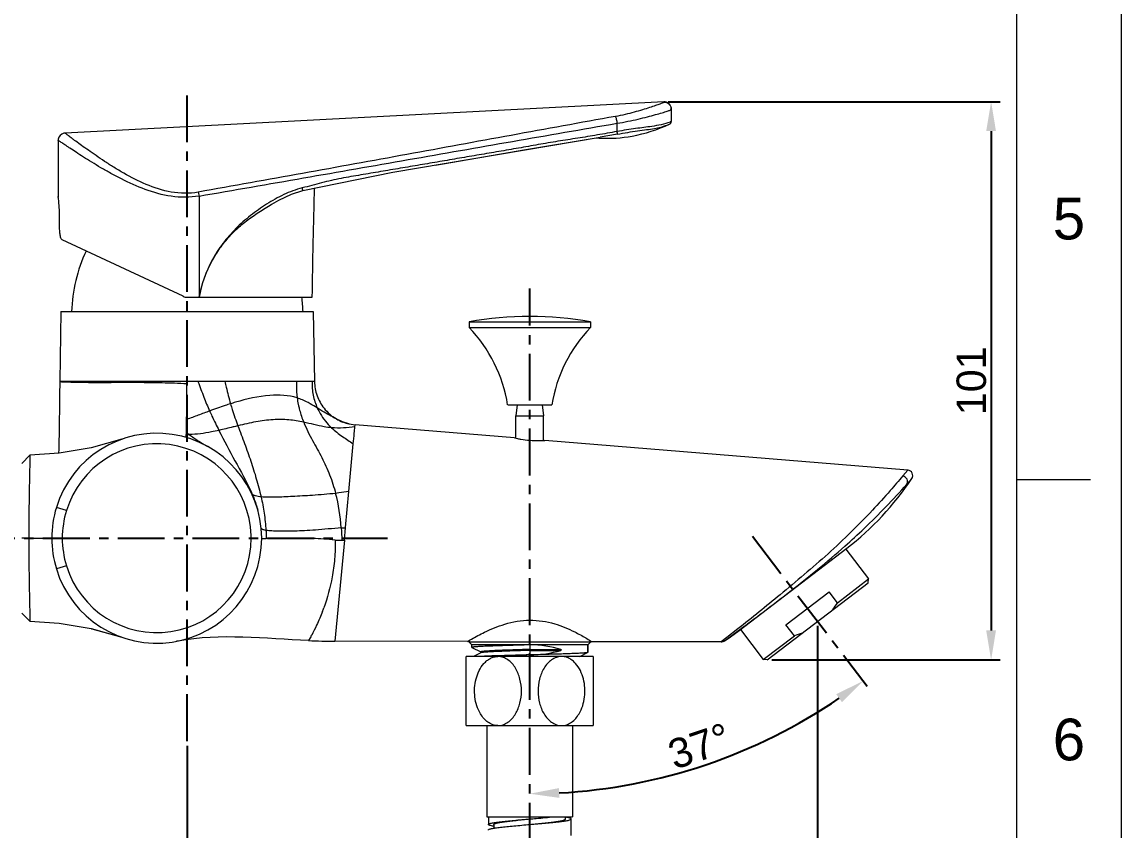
# Model space of a CAD drawing. Header units: millimetres. Extents: x 789 to 1209, y -1278 to -684.
# Drawn here: x 1059.9 to 1209.1, y -1099.1 to -989.4 of the extents above; entities that cross this region are included whole.
import ezdxf

# ---------------------------------------------------------------- set-up
doc = ezdxf.new("R2010")
doc.units = ezdxf.units.MM
doc.header["$LTSCALE"] = 0.1
doc.linetypes.add('CENTERX2', pattern=[101.6, 63.5, -12.7, 12.7, -12.7])
doc.layers.get('0').update_dxf_attribs({"lineweight": 13})
doc.layers.add('CENTER', color=1, linetype='CENTERX2')
doc.layers.add('DIM', color=3, linetype='Continuous', lineweight=9)
doc.styles.get("Standard").update_dxf_attribs({"font": 'arial.ttf'})
doc.dimstyles.new('ISO-25', dxfattribs={"dimtxt": 2.5, "dimasz": 2.5, "dimexe": 1.25, "dimexo": 0.625, "dimtad": 1, "dimlfac": 1.333333, "dimtxsty": 'Standard', "dimcen": 2.5, "dimadec": 0, "dimazin": 0, "dimtfac": 1, "dimtmove": 0, "dimatfit": 3, "dimfxl": 0, "dimarcsym": 0})

# ---------------------------------------------------------------- blocks, each defined once
blk = doc.blocks.new('*D10')
at = {"layer": 'Defpoints', "color": 0}
for p in [(1082.33, -1087.04), (1011.9, -1119.68), (1082.33, -1147.56)]:
    blk.add_point(p, dxfattribs=at)
at = {"layer": 'DIM', "color": 0, "lineweight": -2}
for p, q in [((1082.33, -1087.67), (1082.33, -1148.81)), ((1011.9, -1120.3), (1011.9, -1148.81)), ((1015.9, -1147.56), (1078.33, -1147.56))]:
    blk.add_line(p, q, dxfattribs=at)
at = {"layer": 'DIM', "color": 0}
for points in [[(1015.9, -1146.89), (1015.9, -1148.22), (1011.9, -1147.56)], [(1078.33, -1146.89), (1078.33, -1148.22), (1082.33, -1147.56)]]:
    blk.add_solid(points, dxfattribs=at)
at = {"layer": 'DIM', "color": 0, "insert": (1047.11, -1144.53), "char_height": 4, "attachment_point": 5}
blk.add_mtext('93,9', dxfattribs=at)
blk = doc.blocks.new('*D12')
at = {"layer": 'Defpoints', "color": 0}
for p in [(1128.86, -1025.61), (1159.11, -1059.24), (1174.67, -1079.61), (1144.94, -1092.44), (1128.86, -1162.73)]:
    blk.add_point(p, dxfattribs=at)
at = {"layer": 'DIM', "color": 0, "lineweight": -2}
blk.add_arc((1128.86, -1019.63), 74.56, 273.0741, 304.2997, dxfattribs=at)
at = {"layer": 'DIM', "color": 0}
for points in [[(1170.48, -1080.68), (1171.26, -1081.77), (1174.12, -1078.88)], [(1132.87, -1094.75), (1132.84, -1093.42), (1128.86, -1094.19)]]:
    blk.add_solid(points, dxfattribs=at)
at = {"layer": 'DIM', "color": 0, "insert": (1151.89, -1087.73), "char_height": 4, "attachment_point": 5, "rotation": 18.6869}
blk.add_mtext('37°', dxfattribs=at)
blk = doc.blocks.new('*D13')
at = {"layer": 'Defpoints', "color": 0}
for p in [(1167.94, -1070.8), (1011.9, -1147.56), (1167.94, -1161.82)]:
    blk.add_point(p, dxfattribs=at)
at = {"layer": 'DIM', "color": 0, "lineweight": -2}
for p, q in [((1167.94, -1071.42), (1167.94, -1163.07)), ((1011.9, -1148.18), (1011.9, -1163.07)), ((1015.9, -1161.82), (1163.94, -1161.82))]:
    blk.add_line(p, q, dxfattribs=at)
at = {"layer": 'DIM', "color": 0}
for points in [[(1015.9, -1161.15), (1015.9, -1162.49), (1011.9, -1161.82)], [(1163.94, -1161.15), (1163.94, -1162.49), (1167.94, -1161.82)]]:
    blk.add_solid(points, dxfattribs=at)
at = {"layer": 'DIM', "color": 0, "insert": (1089.92, -1158.79), "char_height": 4, "attachment_point": 5}
blk.add_mtext('208,1', dxfattribs=at)
blk = doc.blocks.new('*D15')
at = {"layer": 'Defpoints', "color": 0}
for p in [(1147.04, -1000.25), (1161.09, -1076.03), (1191.51, -1076.03)]:
    blk.add_point(p, dxfattribs=at)
at = {"layer": 'DIM', "color": 0, "lineweight": -2}
for p, q in [((1147.67, -1000.25), (1192.76, -1000.25)), ((1191.51, -1004.25), (1191.51, -1072.03)), ((1161.71, -1076.03), (1192.76, -1076.03))]:
    blk.add_line(p, q, dxfattribs=at)
at = {"layer": 'DIM', "color": 0}
for points in [[(1190.84, -1004.25), (1192.17, -1004.25), (1191.51, -1000.25)], [(1190.84, -1072.03), (1192.17, -1072.03), (1191.51, -1076.03)]]:
    blk.add_solid(points, dxfattribs=at)
at = {"layer": 'DIM', "color": 0, "insert": (1188.84, -1038.14), "char_height": 4, "attachment_point": 5, "rotation": 90}
blk.add_mtext('101', dxfattribs=at)

msp = doc.modelspace()

# ---------------------------------------------------------------- linework, layer by layer
for p, q in [((1195.008, -1263.637), (1195.008, -697.981)), ((1195.008, -1051.516), (1205.008, -1051.516))]:
    msp.add_line(p, q)
at = {"color": 7, "linetype": 'Continuous'}
for p, q in [((1147.042, -1000.253), (1065.747, -1004.514)), ((1147.039, -1000.327), (1147.044, -1000.253)), ((1148.07, -1001.184), (1148.07, -1001.227)), ((1148.07, -1001.184), (1148.073, -1001.256)), ((1148.073, -1001.255), (1148.074, -1001.3)), ((1148.074, -1001.3), (1148.073, -1001.256)), ((1148.074, -1001.3), (1148.074, -1002.957)), ((1140.721, -1004.293), (1140.721, -1003.177)), ((1147.851, -1003.299), (1147.93, -1003.251)), ((1147.851, -1003.3), (1147.914, -1003.264)), ((1147.851, -1003.299), (1147.851, -1003.3)), ((1147.914, -1003.264), (1147.923, -1003.257)), ((1147.923, -1003.257), (1147.943, -1003.241)), ((1147.923, -1003.257), (1147.943, -1003.241)), ((1147.93, -1003.251), (1147.97, -1003.214)), ((1147.942, -1003.006), (1147.931, -1003.01)), ((1148.074, -1002.956), (1147.942, -1003.006)), ((1147.943, -1003.241), (1147.957, -1003.228)), ((1147.943, -1003.241), (1147.957, -1003.228)), ((1147.957, -1003.228), (1147.97, -1003.214)), ((1147.97, -1003.214), (1147.989, -1003.193)), ((1147.989, -1003.193), (1148.036, -1003.121)), ((1148.074, -1002.956), (1148.074, -1002.956)), ((1064.82, -1005.498), (1064.82, -1013.116)), ((1140.752, -1004.659), (1138.414, -1005.078)), ((1116, -1008.864), (1117.105, -1008.677)), ((1064.82, -1013.116), (1064.832, -1013.199)), ((1083.837, -1012.529), (1083.947, -1013.068)), ((1083.947, -1013.068), (1083.947, -1026.803)), ((1064.994, -1016.771), (1064.994, -1015.553)), ((1081.769, -1026.663), (1065.368, -1019.015)), ((1082.403, -1026.803), (1099.32, -1026.803)), ((1065.196, -1028.753), (1065.03, -1038.242)), ((1065.196, -1028.753), (1099.456, -1028.753)), ((1099.456, -1028.753), (1099.622, -1038.242)), ((1120.607, -1030.147), (1120.607, -1030.897)), ((1120.607, -1030.147), (1137.107, -1030.147)), ((1120.607, -1030.897), (1137.107, -1030.897)), ((1137.107, -1030.147), (1137.107, -1030.897)), ((1099.622, -1038.242), (1065.03, -1038.242)), ((1125.857, -1041.397), (1131.857, -1041.397)), ((1127.169, -1041.397), (1126.982, -1042.897)), ((1130.544, -1041.397), (1130.732, -1042.897)), ((1100.687, -1042.243), (1100.008, -1041.828)), ((1126.982, -1042.897), (1130.732, -1042.897)), ((1126.982, -1045.93), (1126.982, -1042.897)), ((1130.732, -1046.237), (1130.732, -1042.897)), ((1082.226, -1045.155), (1082.26, -1043.378)), ((1102.585, -1043.312), (1102.592, -1043.316)), ((1103.49, -1043.746), (1102.586, -1043.312)), ((1104.345, -1044), (1103.49, -1043.746)), ((1104.268, -1043.983), (1104.345, -1044)), ((1104.345, -1044), (1105.132, -1044.117)), ((1105.107, -1044.378), (1105.132, -1044.117)), ((1126.794, -1045.888), (1105.133, -1044.117)), ((1073.499, -1046.051), (1073.471, -1046.06)), ((1082.201, -1045.826), (1082.218, -1045.451)), ((1180.177, -1050.253), (1130.919, -1046.226)), ((1104.291, -1053.156), (1104.891, -1046.7)), ((1060.975, -1048.246), (1059.901, -1049.341)), ((1179.513, -1051.052), (1180.177, -1050.253)), ((1180.067, -1052.177), (1180.739, -1051.418)), ((1103.835, -1058.067), (1104.291, -1053.156)), ((1065.942, -1055.75), (1064.575, -1055.332)), ((1103.679, -1059.76), (1103.835, -1058.067)), ((1060.816, -1059.503), (1059.901, -1059.503)), ((1060.816, -1059.503), (1063.945, -1059.503)), ((1065.371, -1059.503), (1063.945, -1059.503)), ((1092.453, -1059.503), (1092.453, -1059.504)), ((1103.679, -1059.76), (1102.404, -1073.486)), ((1102.414, -1059.757), (1103.328, -1059.759)), ((1157.309, -1072.016), (1171.912, -1060.862)), ((1171.763, -1060.976), (1174.865, -1065.037)), ((1065.942, -1063.256), (1064.575, -1063.675)), ((1161.086, -1076.034), (1174.794, -1065.563)), ((1170.638, -1068.265), (1174.865, -1065.037)), ((1174.794, -1065.563), (1174.865, -1065.037)), ((1163.649, -1071.245), (1169.5, -1066.775)), ((1170.638, -1068.265), (1169.5, -1066.775)), ((1059.901, -1069.666), (1060.975, -1070.761)), ((1164.787, -1072.735), (1163.649, -1071.245)), ((1073.471, -1072.946), (1073.499, -1072.955)), ((1099.107, -1072.908), (1098.826, -1073.407)), ((1155.623, -1073), (1154.861, -1073.581)), ((1155.277, -1073.457), (1157.254, -1072.006)), ((1157.106, -1071.827), (1155.623, -1073)), ((1157.254, -1072.006), (1157.403, -1071.896)), ((1157.458, -1071.903), (1160.56, -1075.963)), ((1160.56, -1075.963), (1164.787, -1072.735)), ((1081.052, -1073.467), (1080.871, -1073.501)), ((1081.048, -1073.467), (1081.052, -1073.467)), ((1120.419, -1073.519), (1102.404, -1073.486)), ((1120.419, -1073.518), (1120.613, -1073.403)), ((1120.607, -1073.407), (1120.607, -1073.612)), ((1120.607, -1073.612), (1120.607, -1073.407)), ((1137.107, -1073.612), (1120.607, -1073.612)), ((1120.982, -1073.987), (1120.607, -1073.612)), ((1136.732, -1073.987), (1120.982, -1073.987)), ((1120.982, -1074.327), (1120.982, -1073.987)), ((1120.982, -1074.327), (1120.993, -1074.339)), ((1120.993, -1074.339), (1122.211, -1074.949)), ((1128.857, -1073.987), (1128.857, -1074.595)), ((1136.732, -1073.987), (1137.107, -1073.612)), ((1136.732, -1073.987), (1136.732, -1075.008)), ((1136.732, -1075.008), (1136.732, -1073.987)), ((1137.107, -1073.612), (1137.107, -1073.432)), ((1137.158, -1073.464), (1137.294, -1073.549)), ((1154.861, -1073.581), (1137.294, -1073.549)), ((1137.482, -1075.562), (1120.232, -1075.562)), ((1120.232, -1084.937), (1120.232, -1075.562)), ((1122.211, -1075.055), (1121.2, -1075.562)), ((1122.211, -1074.949), (1122.211, -1074.949)), ((1122.218, -1075.052), (1122.211, -1075.055)), ((1122.234, -1075.027), (1122.22, -1075.048)), ((1128.857, -1074.595), (1133.06, -1074.595)), ((1128.857, -1074.595), (1128.857, -1074.662)), ((1128.857, -1074.662), (1128.857, -1074.729)), ((1128.857, -1074.729), (1133.06, -1074.729)), ((1128.857, -1074.729), (1128.857, -1075.337)), ((1135.636, -1075.562), (1136.72, -1075.019)), ((1136.732, -1075.008), (1136.72, -1075.019)), ((1137.482, -1075.562), (1137.482, -1084.937)), ((1161.086, -1076.034), (1160.56, -1075.963)), ((1120.232, -1084.937), (1137.482, -1084.937)), ((1123.044, -1084.937), (1123.044, -1097.312)), ((1134.669, -1084.937), (1134.669, -1097.312)), ((1123.044, -1097.312), (1134.669, -1097.312)), ((1123.232, -1097.312), (1123.232, -1098.362)), ((1123.982, -1098.362), (1123.982, -1098.864)), ((1128.857, -1097.312), (1128.857, -1097.612)), ((1133.731, -1097.612), (1133.731, -1097.312)), ((1134.481, -1099.862), (1134.481, -1097.612))]:
    msp.add_line(p, q, dxfattribs=at)
msp.add_lwpolyline([(789.15, -683.839), (1209.15, -683.839), (1209.15, -1277.779), (789.15, -1277.779)], close=True)
for points in [[(1148.036, -1003.121), (1148.072, -1002.993), (1148.074, -1002.956)], [(1065.744, -1004.514), (1065.577, -1004.538), (1065.31, -1004.643), (1065.084, -1004.821), (1064.921, -1005.057), (1064.833, -1005.331), (1064.821, -1005.489)], [(1098.02, -1012.322), (1110.262, -1009.841), (1124.454, -1007.424), (1138.414, -1005.078)], [(1117.105, -1008.677), (1128.319, -1006.757), (1137.615, -1005.211)], [(1137.932, -1005.159), (1138.037, -1005.168), (1138.279, -1005.186)], [(1093.835, -1014.14), (1094.791, -1013.599), (1096.508, -1012.812), (1098.02, -1012.322)], [(1104.268, -1043.983), (1103.447, -1043.73), (1102.585, -1043.312)], [(1073.471, -1046.06), (1069.298, -1047.235), (1064.967, -1047.974), (1060.975, -1048.246)], [(1180.739, -1051.417), (1180.817, -1051.266), (1180.863, -1051.057), (1180.849, -1050.852), (1180.786, -1050.666), (1180.68, -1050.51), (1180.544, -1050.387), (1180.391, -1050.304), (1180.24, -1050.262), (1180.176, -1050.254)], [(1060.975, -1070.761), (1064.967, -1071.032), (1069.298, -1071.771), (1073.471, -1072.946)], [(1069.35, -1071.786), (1069.404, -1071.795), (1073.471, -1072.946)], [(1154.861, -1073.582), (1154.952, -1073.576), (1155.141, -1073.528), (1155.283, -1073.452)], [(1122.211, -1074.949), (1122.212, -1074.95), (1122.231, -1074.97), (1122.234, -1075.027)], [(1122.22, -1075.048), (1122.214, -1075.054), (1122.211, -1075.055)]]:
    msp.add_lwpolyline(points, dxfattribs=at)
for centre, radius, start, end in [((1147.095, -1001.227), 0.975, 2.5574, 92.99739), ((1147.105, -1001.299), 0.969, 2.59986, 4.23604), ((1147.111, -1001.299), 0.962, 1.11051, 2.58507), ((1147.693, -1002.956), 0.379, 307.2675, 311.94727), ((1139.384, -988.258), 16.964, 265.11779, 266.26708), ((1139.393, -988.117), 17.105, 266.26605, 266.71027), ((1047.646, -1015.56), 17.347, 0.02277, 8.10054), ((1088.357, -1029.634), 21.75, 155.24113, 177.67914), ((1088.357, -1029.634), 21.75, 155.24271, 177.67914), ((1082.403, -1025.303), 1.5, 244.99999, 269.99999), ((1076.335, -1029.634), 21.75, 2.32086, 7.4933), ((1076.335, -1029.634), 21.75, 2.32086, 7.48228), ((1128.857, -1075.147), 45.75, 79.61114, 100.38886), ((1106.458, -1044.534), 19.65, 9.18483, 43.94527), ((1151.255, -1044.534), 19.65, 136.05473, 170.81517), ((1119.347, -1038.744), 37.042, 179.22284, 179.63044), ((1099.624, -1077.156), 37.662, 106.55346, 107.62487), ((1109.079, -1038.971), 11.901, 187.1814, 191.6329), ((1109.553, -1038.878), 12.383, 191.61005, 192.33766), ((1105.622, -1038.145), 5.994, 239.63421, 248.73046), ((1105.603, -1038.185), 5.949, 248.76339, 253.50109), ((1105.619, -1038.131), 6.006, 253.49942, 256.99814), ((1078.201, -1059.503), 14.25, 197.02285, 162.97777), ((1043.861, -1044.249), 38.376, 358.20407, 358.64724), ((1082.161, -1031.394), 14.057, 270.2333, 271.86579), ((1098.485, -1023.495), 27.083, 233.10581, 234.13686), ((1130.187, -1031.231), 15.045, 256.96763, 258.52063), ((1130.118, -1031.583), 14.686, 258.51112, 260.32179), ((1130.01, -1032.244), 14.017, 260.30042, 265.27848), ((1129.97, -1032.682), 13.577, 265.29469, 270.5852), ((1129.963, -1032.452), 13.807, 270.60411, 273.96916), ((1078.201, -1059.503), 12.821, 1.65079, 162.97796), ((1147.47, -1029.173), 40.02, 307.64229, 326.23188), ((1071.282, -1061.966), 21.603, 23.08593, 23.72492), ((1079.009, -1059.665), 24.306, 3.65465, 14.89577), ((1100.378, -1021.101), 37.127, 274.46214, 275.34404), ((1078.201, -1059.503), 12.821, 197.02204, 0), ((1078.2, -1059.503), 12.822, 0.00004, 1.65075), ((1104.529, -1012.414), 47.357, 268.54688, 268.97207), ((1075.128, -1059.712), 27.372, 339.23906, 339.65102), ((1074.971, -1059.653), 27.54, 339.65119, 340.24467), ((1075.764, -1060.062), 26.645, 331.1749, 331.78747), ((1133.166, -1040.099), 40.02, 303.53856, 307.1054), ((1102.539, -986.02), 87.466, 267.5667, 269.91151)]:
    msp.add_arc(centre, radius, start, end, dxfattribs=at)
for centre, start_param, end_param in [((1128.857, -1077.925), 1.0077034, 1.5707963), ((1128.857, -1071.4), -1.5707963, -1.0077034)]:
    msp.add_ellipse(centre, major_axis=(7.875, 0), ratio=0.5, start_param=start_param, end_param=end_param, dxfattribs=at)
for points, knots in [([(1147.046, -1000.327), (1147.035, -1000.344), (1146.992, -1000.383), (1146.822, -1000.475), (1146.46, -1000.609), (1145.867, -1000.816), (1145.075, -1001.073), (1144.113, -1001.37), (1143.007, -1001.689), (1141.786, -1002), (1140.933, -1002.183), (1140.491, -1002.259)], [0, 0, 0, 0, 0.0088542, 0.0249245, 0.0843684, 0.1772569, 0.3000933, 0.4486369, 0.6181119, 0.8036787, 1, 1, 1, 1]), ([(1140.721, -1003.177), (1141.214, -1003.103), (1142.171, -1002.932), (1143.544, -1002.632), (1144.793, -1002.323), (1145.88, -1002.032), (1146.67, -1001.808), (1147.193, -1001.652), (1147.499, -1001.556), (1147.737, -1001.476), (1147.916, -1001.407), (1148.017, -1001.358), (1148.074, -1001.318), (1148.074, -1001.3)], [0, 0, 0, 0, 0.1965175, 0.38306, 0.5538893, 0.7035196, 0.8267757, 0.8770585, 0.9191224, 0.9525817, 0.9771636, 0.9927782, 1, 1, 1, 1]), ([(1147.039, -1000.327), (1147.165, -1000.319), (1147.422, -1000.353), (1147.756, -1000.547), (1147.993, -1000.852), (1148.062, -1001.102), (1148.071, -1001.227)], [0, 0, 0, 0, 0.250138, 0.5000675, 0.7499377, 1, 1, 1, 1]), ([(1140.491, -1002.259), (1135.77, -1003.1), (1126.334, -1004.818), (1107.457, -1008.283), (1093.289, -1010.848), (1083.837, -1012.529)], [0, 0, 0, 0, 0.2498031, 0.4997726, 1, 1, 1, 1]), ([(1140.491, -1002.259), (1140.513, -1002.302), (1140.553, -1002.418), (1140.637, -1002.722), (1140.689, -1002.986), (1140.721, -1003.177)], [0, 0, 0, 0, 0.1525396, 0.3859165, 1, 1, 1, 1]), ([(1083.947, -1013.068), (1093.411, -1011.429), (1112.334, -1008.122), (1131.255, -1004.804), (1140.721, -1003.177)], [0, 0, 0, 0, 0.5000002, 1, 1, 1, 1]), ([(1140.721, -1004.294), (1139.831, -1004.457), (1138.05, -1004.774), (1135.372, -1005.214), (1133.135, -1005.554), (1131.348, -1005.846), (1130.01, -1006.083), (1128.674, -1006.323), (1126.891, -1006.634), (1124.661, -1007.017), (1121.984, -1007.473), (1119.307, -1007.929), (1116.63, -1008.385), (1113.953, -1008.842), (1111.277, -1009.297), (1108.599, -1009.75), (1106.367, -1010.119), (1104.58, -1010.415), (1103.242, -1010.658), (1101.911, -1010.937), (1100.594, -1011.274), (1099.279, -1011.618), (1098.403, -1011.844), (1097.965, -1011.96)], [0, 0, 0, 0, 0.0624569, 0.1249082, 0.187393, 0.2186665, 0.2499335, 0.2811754, 0.3124151, 0.3749004, 0.4373918, 0.4998844, 0.562377, 0.6248695, 0.6873606, 0.7498497, 0.812338, 0.8435949, 0.8748883, 0.906195, 0.9374817, 0.9687444, 1, 1, 1, 1]), ([(1138.412, -1005.194), (1139.861, -1005.277), (1143.12, -1005.052), (1146.229, -1004.037), (1147.851, -1003.3)], [0, 0, 0, 0, 0.4489955, 1, 1, 1, 1]), ([(1147.931, -1003.01), (1147.126, -1003.31), (1145.547, -1003.616), (1143.125, -1003.901), (1141.558, -1004.147), (1140.721, -1004.293)], [0, 0, 0, 0, 0.3515054, 0.6523676, 1, 1, 1, 1]), ([(1140.752, -1004.659), (1140.759, -1004.649), (1140.758, -1004.607), (1140.756, -1004.532), (1140.742, -1004.421), (1140.729, -1004.338), (1140.721, -1004.293)], [0, 0, 0, 0, 0.1007678, 0.3135301, 0.6331685, 1, 1, 1, 1]), ([(1140.752, -1004.659), (1141.221, -1004.571), (1142.136, -1004.412), (1143.461, -1004.218), (1144.671, -1004.06), (1145.724, -1003.898), (1146.484, -1003.738), (1146.988, -1003.601), (1147.283, -1003.509), (1147.518, -1003.429), (1147.687, -1003.362), (1147.792, -1003.326), (1147.837, -1003.301), (1147.851, -1003.299)], [0, 0, 0, 0, 0.1976438, 0.3846576, 0.5547546, 0.7029479, 0.8256886, 0.876369, 0.9192293, 0.9536706, 0.9789931, 0.9944924, 1, 1, 1, 1]), ([(1083.947, -1013.068), (1082.71, -1013.28), (1080.173, -1013.265), (1076.638, -1012.264), (1073.954, -1011.045), (1071.985, -1010), (1070.641, -1009.234), (1069.406, -1008.491), (1068.291, -1007.792), (1067.306, -1007.157), (1066.575, -1006.675), (1066.068, -1006.335), (1065.749, -1006.121), (1065.476, -1005.936), (1065.249, -1005.782), (1065.071, -1005.659), (1064.953, -1005.579), (1064.884, -1005.531), (1064.85, -1005.51), (1064.833, -1005.495), (1064.822, -1005.492), (1064.82, -1005.489)], [0, 0, 0, 0, 0.1790846, 0.3546385, 0.5207142, 0.5987464, 0.6725531, 0.7413533, 0.8042725, 0.8603238, 0.9084241, 0.9291372, 0.9474319, 0.9631788, 0.9762699, 0.9865913, 0.9940204, 0.9966259, 0.998491, 0.9996158, 1, 1, 1, 1]), ([(1083.837, -1012.529), (1082.636, -1012.754), (1080.158, -1012.707), (1076.775, -1011.585), (1074.24, -1010.28), (1072.393, -1009.178), (1071.139, -1008.375), (1069.989, -1007.602), (1068.953, -1006.88), (1068.04, -1006.227), (1067.363, -1005.734), (1066.894, -1005.387), (1066.6, -1005.167), (1066.348, -1004.976), (1066.139, -1004.818), (1065.991, -1004.706), (1065.897, -1004.633), (1065.843, -1004.592), (1065.804, -1004.56), (1065.77, -1004.536), (1065.762, -1004.523), (1065.745, -1004.515), (1065.747, -1004.514)], [0, 0, 0, 0, 0.1805414, 0.3569812, 0.5232351, 0.6011984, 0.6748562, 0.7434195, 0.805976, 0.8615816, 0.9092492, 0.9297723, 0.9478941, 0.9634957, 0.9764865, 0.9867489, 0.9908085, 0.9941284, 0.9967035, 0.9985379, 0.9996354, 1, 1, 1, 1]), ([(1097.965, -1011.959), (1097.105, -1012.186), (1095.423, -1012.803), (1093.096, -1014.13), (1090.914, -1015.681), (1088.893, -1017.443), (1087.128, -1019.47), (1085.197, -1022.48), (1084.281, -1025.052), (1083.947, -1026.803)], [0, 0, 0, 0, 0.1247333, 0.2496255, 0.3746279, 0.4996865, 0.6248148, 0.7500365, 1, 1, 1, 1]), ([(1098.02, -1012.322), (1098.023, -1012.321), (1098.027, -1012.309), (1098.028, -1012.277), (1098.019, -1012.203), (1097.998, -1012.093), (1097.977, -1012.006), (1097.965, -1011.96)], [0, 0, 0, 0, 0.0263279, 0.0797069, 0.2809778, 0.610035, 1, 1, 1, 1]), ([(1099.32, -1026.803), (1099.363, -1024.341), (1099.407, -1021.3), (1099.494, -1017.666), (1099.542, -1015.868), (1099.589, -1013.972), (1099.609, -1012.67), (1099.623, -1011.995)], [0, 0, 0, 0, 0.4988386, 0.6158783, 0.7363025, 0.8632966, 1, 1, 1, 1]), ([(1083.947, -1026.803), (1084.213, -1025.443), (1084.863, -1023.44), (1086.179, -1020.995), (1087.381, -1019.293), (1088.783, -1017.754), (1090.362, -1016.407), (1092.063, -1015.239), (1093.223, -1014.509), (1093.808, -1014.156)], [0, 0, 0, 0, 0.2508065, 0.3762742, 0.5016727, 0.6269576, 0.7519406, 0.8763108, 1, 1, 1, 1]), ([(1065.368, -1019.015), (1065.33, -1018.997), (1065.256, -1018.917), (1065.145, -1018.662), (1065.06, -1018.197), (1065.005, -1017.53), (1064.994, -1017.034), (1064.994, -1016.771)], [0, 0, 0, 0, 0.0550748, 0.132994, 0.3594199, 0.6599614, 1, 1, 1, 1]), ([(1065.03, -1038.242), (1065.03, -1038.243), (1065.041, -1038.241), (1065.053, -1038.245), (1065.081, -1038.245), (1065.135, -1038.249), (1065.231, -1038.253), (1065.376, -1038.26), (1065.561, -1038.269), (1065.787, -1038.278), (1066.053, -1038.288), (1066.484, -1038.303), (1067.118, -1038.32), (1067.987, -1038.337), (1068.993, -1038.349), (1070.128, -1038.354), (1071.38, -1038.351), (1073.249, -1038.341), (1075.779, -1038.336), (1078.98, -1038.369), (1081.183, -1038.454), (1082.306, -1038.505)], [0, 0, 0, 0, 0.0003053, 0.0012117, 0.002719, 0.0048262, 0.0108353, 0.0192286, 0.029986, 0.0430769, 0.0584704, 0.0761332, 0.1180808, 0.1685191, 0.2269615, 0.2928548, 0.3655594, 0.444381, 0.617272, 0.8048661, 1, 1, 1, 1]), ([(1082.26, -1043.378), (1082.262, -1043.036), (1082.28, -1042.311), (1082.297, -1040.686), (1082.308, -1039.403), (1082.307, -1038.505)], [0, 0, 0, 0, 0.2102596, 0.4467312, 1, 1, 1, 1]), ([(1083.797, -1038.242), (1084.068, -1038.946), (1084.555, -1040.295), (1085.108, -1041.619), (1085.387, -1042.24)], [0, 0, 0, 0, 0.5257251, 1, 1, 1, 1]), ([(1087.451, -1038.242), (1087.515, -1038.499), (1087.756, -1039.509), (1088.004, -1040.518), (1088.221, -1041.261)], [0, 0, 0, 0, 0.2548909, 1, 1, 1, 1]), ([(1097.195, -1038.242), (1097.187, -1038.429), (1097.167, -1039.168), (1097.203, -1039.909), (1097.272, -1040.458)], [0, 0, 0, 0, 0.2519311, 1, 1, 1, 1]), ([(1099.309, -1038.242), (1099.276, -1038.86), (1099.362, -1040.1), (1099.755, -1041.276), (1100.008, -1041.828)], [0, 0, 0, 0, 0.5047117, 1, 1, 1, 1]), ([(1099.622, -1038.242), (1099.634, -1038.891), (1099.866, -1040.196), (1100.514, -1041.352), (1100.917, -1041.861)], [0, 0, 0, 0, 0.4999931, 1, 1, 1, 1]), ([(1097.272, -1040.458), (1096.092, -1040.087), (1093.185, -1039.991), (1090.418, -1040.602), (1088.894, -1041.054)], [0, 0, 0, 0, 0.4375063, 1, 1, 1, 1]), ([(1088.221, -1041.261), (1087.981, -1041.337), (1087.031, -1041.648), (1086.089, -1041.983), (1085.387, -1042.24)], [0, 0, 0, 0, 0.2517407, 1, 1, 1, 1]), ([(1088.221, -1041.261), (1088.296, -1041.521), (1088.602, -1042.523), (1088.951, -1043.512), (1089.219, -1044.242)], [0, 0, 0, 0, 0.2577335, 1, 1, 1, 1]), ([(1100.008, -1041.828), (1099.359, -1041.429), (1098.479, -1040.897), (1097.52, -1040.536), (1097.272, -1040.458)], [0, 0, 0, 0, 0.7455837, 1, 1, 1, 1]), ([(1097.456, -1041.524), (1097.499, -1041.719), (1097.684, -1042.478), (1097.937, -1043.22), (1098.154, -1043.76)], [0, 0, 0, 0, 0.2554729, 1, 1, 1, 1]), ([(1085.387, -1042.24), (1084.869, -1042.429), (1083.83, -1042.815), (1082.79, -1043.2), (1082.261, -1043.377)], [0, 0, 0, 0, 0.4970526, 1, 1, 1, 1]), ([(1085.387, -1042.24), (1085.489, -1042.467), (1085.894, -1043.35), (1086.323, -1044.223), (1086.648, -1044.868)], [0, 0, 0, 0, 0.2565041, 1, 1, 1, 1]), ([(1100.008, -1041.828), (1100.127, -1042.086), (1100.637, -1043.065), (1101.334, -1043.944), (1101.924, -1044.511)], [0, 0, 0, 0, 0.2575768, 1, 1, 1, 1]), ([(1102.586, -1043.312), (1102.278, -1043.132), (1101.635, -1042.793), (1101.004, -1042.433), (1100.687, -1042.243)], [0, 0, 0, 0, 0.4907578, 1, 1, 1, 1]), ([(1089.219, -1044.242), (1089, -1044.296), (1088.143, -1044.508), (1087.288, -1044.722), (1086.648, -1044.868)], [0, 0, 0, 0, 0.2562703, 1, 1, 1, 1]), ([(1098.154, -1043.76), (1097.489, -1043.618), (1096.112, -1043.386), (1093.925, -1043.364), (1091.608, -1043.681), (1090.029, -1044.045), (1089.219, -1044.242)], [0, 0, 0, 0, 0.2256701, 0.46235, 0.7231591, 1, 1, 1, 1]), ([(1089.219, -1044.242), (1089.518, -1045.053), (1090.128, -1046.641), (1090.987, -1049.027), (1091.746, -1051.434), (1092.181, -1053.064), (1092.37, -1053.894)], [0, 0, 0, 0, 0.2550461, 0.5021747, 0.7487121, 1, 1, 1, 1]), ([(1101.924, -1044.511), (1101.593, -1044.481), (1100.321, -1044.303), (1099.082, -1043.958), (1098.154, -1043.76)], [0, 0, 0, 0, 0.2595094, 1, 1, 1, 1]), ([(1098.154, -1043.76), (1098.499, -1044.618), (1099.314, -1046.228), (1100.649, -1048.527), (1101.738, -1050.909), (1102.272, -1052.568), (1102.499, -1053.417)], [0, 0, 0, 0, 0.2615409, 0.5085946, 0.7516664, 1, 1, 1, 1]), ([(1105.107, -1044.378), (1104.59, -1044.456), (1103.532, -1044.579), (1102.463, -1044.56), (1101.924, -1044.511)], [0, 0, 0, 0, 0.4908741, 1, 1, 1, 1]), ([(1101.924, -1044.511), (1102.38, -1044.949), (1103.371, -1045.688), (1104.409, -1046.346), (1104.891, -1046.699)], [0, 0, 0, 0, 0.5141354, 1, 1, 1, 1]), ([(1104.891, -1046.7), (1104.957, -1046.219), (1104.996, -1045.441), (1105.081, -1044.669), (1105.107, -1044.378)], [0, 0, 0, 0, 0.624256, 1, 1, 1, 1]), ([(1086.648, -1044.868), (1086.309, -1044.945), (1084.982, -1045.23), (1083.628, -1045.41), (1082.619, -1045.444)], [0, 0, 0, 0, 0.2562773, 1, 1, 1, 1]), ([(1082.619, -1045.444), (1083.018, -1045.733), (1083.838, -1046.307), (1084.701, -1046.812), (1085.144, -1047.059)], [0, 0, 0, 0, 0.4931224, 1, 1, 1, 1]), ([(1086.648, -1044.868), (1087.347, -1046.257), (1088.825, -1049.053), (1090.411, -1051.801), (1091.059, -1053.274)], [0, 0, 0, 0, 0.4913396, 1, 1, 1, 1]), ([(1060.975, -1048.246), (1060.977, -1048.264), (1060.97, -1048.336), (1060.973, -1048.497), (1060.965, -1048.764), (1060.957, -1049.323), (1060.939, -1050.257), (1060.913, -1051.638), (1060.879, -1053.319), (1060.831, -1055.975), (1060.816, -1058.063), (1060.816, -1059.503)], [0, 0, 0, 0, 0.0048075, 0.0191458, 0.0430056, 0.0758592, 0.1681681, 0.2919862, 0.4437913, 0.6162079, 1, 1, 1, 1]), ([(1179.513, -1051.052), (1178.958, -1051.727), (1177.598, -1053.297), (1175.285, -1055.856), (1172.467, -1058.715), (1168.353, -1062.609), (1163.17, -1066.95), (1159.038, -1070.297), (1157.106, -1071.827)], [0, 0, 0, 0, 0.0856085, 0.2035303, 0.3379292, 0.4788463, 0.7584929, 1, 1, 1, 1]), ([(1171.665, -1060.571), (1172.542, -1059.79), (1175.457, -1057.109), (1178.209, -1054.253), (1180.067, -1052.177)], [0, 0, 0, 0, 0.2965016, 1, 1, 1, 1]), ([(1180.067, -1052.177), (1180.126, -1052.088), (1180.202, -1051.853), (1180.099, -1051.367), (1179.752, -1051.098), (1179.513, -1051.052)], [0, 0, 0, 0, 0.2223717, 0.4910843, 1, 1, 1, 1]), ([(1092.37, -1053.894), (1092.115, -1053.871), (1091.686, -1053.828), (1091.27, -1053.63), (1091.155, -1053.495)], [0, 0, 0, 0, 0.5911029, 1, 1, 1, 1]), ([(1091.155, -1053.495), (1091.23, -1053.673), (1091.529, -1054.401), (1091.781, -1055.148), (1091.939, -1055.72)], [0, 0, 0, 0, 0.2458481, 1, 1, 1, 1]), ([(1102.499, -1053.417), (1101.449, -1053.537), (1099.494, -1053.679), (1096.767, -1053.853), (1094.445, -1053.945), (1093.018, -1053.95), (1092.37, -1053.894)], [0, 0, 0, 0, 0.3124189, 0.5792316, 0.8076956, 1, 1, 1, 1]), ([(1104.291, -1053.156), (1103.845, -1053.238), (1103.247, -1053.328), (1102.647, -1053.4), (1102.499, -1053.417)], [0, 0, 0, 0, 0.7523196, 1, 1, 1, 1]), ([(1092.37, -1053.894), (1092.536, -1054.623), (1092.822, -1056.132), (1092.976, -1057.658), (1093.038, -1058.441)], [0, 0, 0, 0, 0.4881313, 1, 1, 1, 1]), ([(1093.038, -1058.441), (1092.946, -1058.424), (1092.783, -1058.388), (1092.555, -1058.319), (1092.394, -1058.213), (1092.385, -1058.129)], [0, 0, 0, 0, 0.3723827, 0.6615776, 1, 1, 1, 1]), ([(1103.266, -1058.115), (1102.668, -1058.162), (1101.495, -1058.231), (1099.827, -1058.386), (1098.326, -1058.511), (1097.014, -1058.541), (1095.852, -1058.526), (1094.801, -1058.54), (1093.871, -1058.533), (1093.293, -1058.487), (1093.038, -1058.441)], [0, 0, 0, 0, 0.1757085, 0.3438423, 0.4904457, 0.616361, 0.7278659, 0.8307849, 0.9239545, 1, 1, 1, 1]), ([(1060.816, -1059.503), (1060.816, -1060.944), (1060.831, -1063.031), (1060.879, -1065.688), (1060.913, -1067.369), (1060.939, -1068.749), (1060.957, -1069.684), (1060.965, -1070.243), (1060.973, -1070.509), (1060.97, -1070.671), (1060.977, -1070.743), (1060.975, -1070.761)], [0, 0, 0, 0, 0.3837921, 0.5562087, 0.7080138, 0.8318319, 0.9241408, 0.9569944, 0.9808542, 0.9951925, 1, 1, 1, 1]), ([(1092.451, -1059.504), (1092.452, -1059.508), (1092.47, -1059.515), (1092.521, -1059.522), (1092.642, -1059.528), (1092.833, -1059.529), (1092.988, -1059.528), (1093.076, -1059.527)], [0, 0, 0, 0, 0.0222028, 0.0734774, 0.2672306, 0.5783315, 1, 1, 1, 1]), ([(1093.038, -1058.441), (1093.045, -1058.533), (1093.07, -1058.894), (1093.082, -1059.257), (1093.074, -1059.527)], [0, 0, 0, 0, 0.2542181, 1, 1, 1, 1]), ([(1102.415, -1059.758), (1101.4, -1059.653), (1099.501, -1059.536), (1096.891, -1059.482), (1094.796, -1059.495), (1093.581, -1059.521), (1093.076, -1059.527)], [0, 0, 0, 0, 0.327544, 0.6100505, 0.8379563, 1, 1, 1, 1]), ([(1102.415, -1059.758), (1102.439, -1060.188), (1102.427, -1061.047), (1102.351, -1062.723), (1101.98, -1065.398), (1101.379, -1067.599), (1100.89, -1068.962)], [0, 0, 0, 0, 0.1379907, 0.2741183, 0.5367564, 1, 1, 1, 1]), ([(1157.403, -1071.896), (1158.456, -1071.111), (1160.714, -1069.402), (1164.237, -1066.699), (1167.973, -1063.751), (1170.446, -1061.655), (1171.665, -1060.571)], [0, 0, 0, 0, 0.2162462, 0.4663724, 0.7313231, 1, 1, 1, 1]), ([(1100.723, -1069.414), (1100.477, -1070.063), (1100.009, -1071.157), (1099.482, -1072.224), (1099.243, -1072.658)], [0, 0, 0, 0, 0.5831873, 1, 1, 1, 1]), ([(1122.713, -1072.268), (1123.598, -1071.839), (1125.573, -1071.017), (1127.708, -1070.642), (1128.857, -1070.632)], [0, 0, 0, 0, 0.4613275, 1, 1, 1, 1]), ([(1128.857, -1070.632), (1129.997, -1070.622), (1132.129, -1070.96), (1134.091, -1071.786), (1134.967, -1072.224)], [0, 0, 0, 0, 0.5378933, 1, 1, 1, 1]), ([(1120.613, -1073.403), (1120.721, -1073.34), (1121.408, -1072.939), (1122.11, -1072.561), (1122.713, -1072.268)], [0, 0, 0, 0, 0.1574914, 1, 1, 1, 1]), ([(1134.967, -1072.224), (1135.225, -1072.353), (1135.968, -1072.743), (1136.69, -1073.171), (1137.158, -1073.464)], [0, 0, 0, 0, 0.3425503, 1, 1, 1, 1]), ([(1128.857, -1073.987), (1128.344, -1074.001), (1127.34, -1074.029), (1125.881, -1074.07), (1124.728, -1074.106), (1123.877, -1074.135), (1123.306, -1074.156), (1122.789, -1074.177), (1122.33, -1074.198), (1121.934, -1074.219), (1121.604, -1074.24), (1121.373, -1074.258), (1121.224, -1074.273), (1121.139, -1074.284), (1121.073, -1074.293), (1121.024, -1074.304), (1120.997, -1074.312), (1120.982, -1074.322), (1120.982, -1074.327)], [0, 0, 0, 0, 0.1947852, 0.3820781, 0.554709, 0.6334218, 0.7060417, 0.771871, 0.8302761, 0.8807001, 0.922663, 0.9557675, 0.9689028, 0.9797188, 0.9882012, 0.994348, 0.9981943, 1, 1, 1, 1]), ([(1122.156, -1083.334), (1121.952, -1082.992), (1121.626, -1082.246), (1121.372, -1081.052), (1121.338, -1079.821), (1121.525, -1078.609), (1121.936, -1077.474), (1122.477, -1076.642), (1123.031, -1076.112), (1123.497, -1075.805), (1124.007, -1075.608), (1124.366, -1075.562), (1124.544, -1075.562)], [0, 0, 0, 0, 0.1266929, 0.2559607, 0.3861975, 0.5159216, 0.6435838, 0.7674142, 0.8275226, 0.8861687, 0.9434927, 1, 1, 1, 1]), ([(1128.857, -1075.337), (1127.553, -1075.373), (1125.709, -1075.423), (1123.446, -1075.499), (1122.487, -1075.539), (1122.07, -1075.562)], [0, 0, 0, 0, 0.5758874, 0.8152524, 1, 1, 1, 1]), ([(1128.857, -1074.595), (1127.975, -1074.624), (1126.889, -1074.659), (1125.613, -1074.705), (1125.039, -1074.727), (1124.506, -1074.749), (1124.017, -1074.771), (1123.579, -1074.793), (1123.197, -1074.814), (1122.914, -1074.833), (1122.718, -1074.849), (1122.595, -1074.86), (1122.488, -1074.871), (1122.398, -1074.881), (1122.325, -1074.892), (1122.269, -1074.903), (1122.232, -1074.912), (1122.212, -1074.92), (1122.203, -1074.926), (1122.197, -1074.932), (1122.197, -1074.942), (1122.206, -1074.946), (1122.211, -1074.949)], [0, 0, 0, 0, 0.3952783, 0.4863251, 0.5723061, 0.6523275, 0.7255602, 0.791242, 0.8486908, 0.8973176, 0.9181618, 0.9366239, 0.9526557, 0.9662202, 0.9772924, 0.9858551, 0.9919173, 0.9940344, 0.9955768, 0.9966307, 0.9974565, 1, 1, 1, 1]), ([(1128.857, -1074.729), (1128.445, -1074.743), (1127.635, -1074.769), (1126.457, -1074.809), (1125.361, -1074.848), (1124.387, -1074.887), (1123.667, -1074.922), (1123.177, -1074.95), (1122.881, -1074.97), (1122.637, -1074.99), (1122.447, -1075.009), (1122.313, -1075.028), (1122.242, -1075.042), (1122.218, -1075.052)], [0, 0, 0, 0, 0.1858881, 0.3653153, 0.5320823, 0.6803959, 0.8051232, 0.8572577, 0.9019571, 0.9388371, 0.9675927, 0.9880079, 1, 1, 1, 1]), ([(1136.72, -1075.019), (1136.702, -1075.029), (1136.646, -1075.04), (1136.541, -1075.057), (1136.388, -1075.072), (1136.189, -1075.089), (1135.945, -1075.106), (1135.535, -1075.13), (1134.924, -1075.158), (1134.082, -1075.191), (1133.113, -1075.225), (1132.04, -1075.258), (1130.889, -1075.291), (1129.688, -1075.325), (1128.072, -1075.369), (1126.15, -1075.423), (1124.087, -1075.486), (1122.826, -1075.534), (1122.275, -1075.562)], [0, 0, 0, 0, 0.0041738, 0.0115811, 0.0222209, 0.0360444, 0.0529709, 0.0729018, 0.1212745, 0.1799887, 0.2476129, 0.3224956, 0.4028071, 0.4865842, 0.5717788, 0.7381052, 0.8856217, 1, 1, 1, 1]), ([(1124.544, -1084.937), (1124.782, -1084.937), (1125.266, -1084.853), (1125.922, -1084.507), (1126.484, -1083.994), (1127.099, -1083.143), (1127.597, -1081.878), (1127.791, -1080.25), (1127.597, -1078.621), (1127.099, -1077.356), (1126.484, -1076.505), (1125.922, -1075.992), (1125.266, -1075.646), (1124.782, -1075.562), (1124.544, -1075.562)], [0, 0, 0, 0, 0.0573716, 0.1161299, 0.1768569, 0.2394432, 0.3682959, 0.5, 0.6317041, 0.7605568, 0.823143, 0.8838701, 0.9426284, 1, 1, 1, 1]), ([(1133.169, -1075.562), (1132.931, -1075.562), (1132.447, -1075.646), (1131.791, -1075.992), (1131.229, -1076.505), (1130.614, -1077.356), (1130.116, -1078.621), (1129.922, -1080.25), (1130.116, -1081.878), (1130.614, -1083.143), (1131.229, -1083.994), (1131.791, -1084.507), (1132.447, -1084.853), (1132.931, -1084.937), (1133.169, -1084.937)], [0, 0, 0, 0, 0.0573704, 0.1161283, 0.1768561, 0.2394433, 0.3682967, 0.5000001, 0.6317034, 0.7605566, 0.8231439, 0.8838716, 0.9426296, 1, 1, 1, 1]), ([(1133.06, -1074.595), (1133.075, -1074.6), (1133.105, -1074.614), (1133.136, -1074.662), (1133.105, -1074.71), (1133.075, -1074.724), (1133.06, -1074.729)], [0, 0, 0, 0, 0.2415246, 0.4994925, 0.7584427, 1, 1, 1, 1]), ([(1135.557, -1083.334), (1135.761, -1082.992), (1136.087, -1082.247), (1136.341, -1081.052), (1136.375, -1079.821), (1136.188, -1078.609), (1135.777, -1077.474), (1135.236, -1076.642), (1134.682, -1076.112), (1134.217, -1075.805), (1133.706, -1075.608), (1133.347, -1075.562), (1133.169, -1075.562)], [0, 0, 0, 0, 0.1266924, 0.2559599, 0.3861965, 0.5159205, 0.6435828, 0.7674132, 0.8275209, 0.8861665, 0.943491, 1, 1, 1, 1]), ([(1124.544, -1084.937), (1124.305, -1084.937), (1123.816, -1084.852), (1123.156, -1084.5), (1122.592, -1083.98), (1122.29, -1083.558), (1122.156, -1083.334)], [0, 0, 0, 0, 0.239486, 0.4848564, 0.7385319, 1, 1, 1, 1]), ([(1133.169, -1084.937), (1133.409, -1084.937), (1133.897, -1084.852), (1134.557, -1084.5), (1135.121, -1083.98), (1135.423, -1083.559), (1135.557, -1083.334)], [0, 0, 0, 0, 0.2394926, 0.4848617, 0.7385335, 1, 1, 1, 1]), ([(1123.232, -1098.362), (1123.232, -1098.344), (1123.255, -1098.315), (1123.295, -1098.289), (1123.367, -1098.254), (1123.49, -1098.215), (1123.769, -1098.147), (1124.238, -1098.068), (1124.93, -1097.978), (1125.772, -1097.887), (1126.732, -1097.796), (1127.773, -1097.704), (1128.491, -1097.643), (1128.857, -1097.612)], [0, 0, 0, 0, 0.0094789, 0.0166997, 0.0259548, 0.0508722, 0.0844501, 0.1769639, 0.3005445, 0.450687, 0.6217275, 0.8071846, 1, 1, 1, 1]), ([(1123.232, -1099.112), (1123.232, -1099.094), (1123.254, -1099.065), (1123.295, -1099.039), (1123.366, -1099.005), (1123.489, -1098.965), (1123.768, -1098.897), (1124.237, -1098.818), (1124.928, -1098.728), (1125.77, -1098.637), (1126.731, -1098.546), (1127.773, -1098.454), (1128.491, -1098.393), (1128.857, -1098.362)], [0, 0, 0, 0, 0.0094759, 0.0166629, 0.0258653, 0.0506857, 0.0842656, 0.1767319, 0.3003091, 0.4504726, 0.6215757, 0.8071071, 1, 1, 1, 1]), ([(1123.964, -1098.608), (1123.858, -1098.59), (1123.674, -1098.555), (1123.465, -1098.504), (1123.341, -1098.458), (1123.275, -1098.426), (1123.232, -1098.388), (1123.232, -1098.362)], [0, 0, 0, 0, 0.408043, 0.709372, 0.8190726, 0.9022288, 1, 1, 1, 1]), ([(1123.982, -1098.362), (1123.982, -1098.345), (1124.01, -1098.302), (1124.086, -1098.261), (1124.204, -1098.215), (1124.365, -1098.17), (1124.57, -1098.124), (1124.921, -1098.058), (1125.452, -1097.978), (1126.182, -1097.887), (1127.014, -1097.796), (1127.917, -1097.704), (1128.539, -1097.643), (1128.857, -1097.612)], [0, 0, 0, 0, 0.0105291, 0.0274744, 0.0526662, 0.0864073, 0.1286028, 0.1789509, 0.3023523, 0.4521519, 0.6227633, 0.8077203, 1, 1, 1, 1]), ([(1128.857, -1097.612), (1129.15, -1097.587), (1130.252, -1097.493), (1131.355, -1097.397), (1132.163, -1097.312)], [0, 0, 0, 0, 0.2659851, 1, 1, 1, 1]), ([(1128.857, -1098.362), (1129.174, -1098.331), (1129.796, -1098.27), (1130.699, -1098.178), (1131.531, -1098.087), (1132.261, -1097.996), (1132.791, -1097.917), (1133.143, -1097.851), (1133.347, -1097.805), (1133.509, -1097.76), (1133.627, -1097.714), (1133.703, -1097.672), (1133.731, -1097.63), (1133.732, -1097.612)], [0, 0, 0, 0, 0.1922212, 0.3771358, 0.5477129, 0.6975003, 0.8209016, 0.8712656, 0.9134799, 0.9472529, 0.9724675, 0.9894518, 1, 1, 1, 1]), ([(1128.857, -1098.362), (1129.222, -1098.331), (1129.94, -1098.27), (1130.982, -1098.178), (1131.942, -1098.087), (1132.784, -1097.996), (1133.475, -1097.906), (1133.944, -1097.827), (1134.224, -1097.759), (1134.346, -1097.72), (1134.418, -1097.685), (1134.458, -1097.659), (1134.481, -1097.63), (1134.481, -1097.612)], [0, 0, 0, 0, 0.1928424, 0.3783151, 0.5493981, 0.6995292, 0.8231311, 0.9156054, 0.9492031, 0.9740885, 0.9833156, 0.9905186, 1, 1, 1, 1]), ([(1134.481, -1097.612), (1134.481, -1097.586), (1134.437, -1097.548), (1134.371, -1097.516), (1134.246, -1097.47), (1134.036, -1097.418), (1133.851, -1097.383), (1133.744, -1097.365)], [0, 0, 0, 0, 0.0976171, 0.1809562, 0.2908357, 0.5920359, 1, 1, 1, 1])]:
    msp.add_open_spline(points, degree=3, knots=knots, dxfattribs=at)
for points in [[(1147.851, -1003.3), (1147.851, -1003.3), (1147.851, -1003.3), (1147.851, -1003.3)], [(1147.989, -1003.193), (1148.042, -1003.128), (1148.074, -1003.04), (1148.074, -1002.956)], [(1065.03, -1038.242), (1064.974, -1041.489), (1064.974, -1044.738), (1064.868, -1047.984)], [(1100.917, -1041.861), (1101.376, -1042.441), (1101.954, -1042.943), (1102.592, -1043.316)], [(1091.155, -1053.495), (1091.103, -1053.435), (1091.062, -1053.366), (1091.028, -1053.295)], [(1064.575, -1055.332), (1064.163, -1056.676), (1063.945, -1058.097), (1063.945, -1059.503)], [(1065.942, -1055.75), (1065.571, -1056.96), (1065.371, -1058.238), (1065.371, -1059.503)], [(1103.266, -1058.115), (1103.302, -1058.663), (1103.319, -1059.211), (1103.328, -1059.759)], [(1063.945, -1059.503), (1063.945, -1060.91), (1064.164, -1062.33), (1064.576, -1063.675)], [(1065.371, -1059.503), (1065.371, -1060.769), (1065.571, -1062.046), (1065.942, -1063.256)], [(1170.034, -1069.199), (1170.25, -1068.897), (1170.451, -1068.585), (1170.638, -1068.265)], [(1098.826, -1073.407), (1092.907, -1073.15), (1086.879, -1072.394), (1081.052, -1073.467)], [(1165.846, -1072.398), (1165.498, -1072.527), (1165.144, -1072.638), (1164.787, -1072.735)]]:
    msp.add_open_spline(points, degree=3, dxfattribs=at)
at = {"layer": 'CENTER'}
for p, q in [((1082.326, -1087.041), (1082.326, -998.689)), ((1128.857, -1162.732), (1128.857, -1025.607)), ((1022.105, -1059.503), (1109.522, -1059.503)), ((1159.114, -1059.244), (1174.668, -1079.606))]:
    msp.add_line(p, q, dxfattribs=at)

# ---------------------------------------------------------------- texts
at = {"char_height": 5.657, "attachment_point": 5}
for s, insert in [('5', (1202.079, -1016.162)), ('6', (1202.079, -1086.869))]:
    msp.add_mtext_dynamic_manual_height_columns(s, width=50, gutter_width=12.5, heights=[0], dxfattribs=dict(at, insert=insert))

# ---------------------------------------------------------------- dimensions: what is measured, and where the dimension line sits
at = {"layer": 'DIM'}
dim = msp.add_linear_dim(base=(1191.508, -1076.034), p1=(1147.042, -1000.253), p2=(1161.086, -1076.034), angle=90, dimstyle='ISO-25', override={"dimtxt": 4, "dimasz": 4, "dimdec": 1, "dimlfac": 1.333333, "dimtdec": 1, "dimfxl": 1.25}, dxfattribs=at)
dim.commit()
dim.dimension.update_dxf_attribs({"geometry": '*D15', "text_midpoint": (1191.508, -1038.143), "dimtype": 160})
dim = msp.add_angular_dim_2l(base=(1144.941, -1092.436), line1=((1159.114, -1059.244), (1174.668, -1079.606)), line2=((1128.857, -1162.732), (1128.857, -1025.607)), dimstyle='ISO-25', override={"dimtxt": 4, "dimasz": 4, "dimdec": 1, "dimlfac": 1.333333, "dimtdec": 1, "dimfxl": 1.25}, dxfattribs=at)
dim.commit()
dim.dimension.update_dxf_attribs({"geometry": '*D12', "text_midpoint": (1151.891, -1087.733)})
for base, p1, p2, picture, middle in [((1167.94, -1161.821), (1011.901, -1147.558), (1167.94, -1070.798), '*D13', (1089.921, -1158.792)), ((1082.326, -1147.558), (1011.901, -1119.675), (1082.326, -1087.041), '*D10', (1047.113, -1144.529))]:
    dim = msp.add_linear_dim(base=base, p1=p1, p2=p2, dimstyle='ISO-25', override={"dimtxt": 4, "dimasz": 4, "dimdec": 1, "dimlfac": 1.333333, "dimtdec": 1, "dimfxl": 1.25}, dxfattribs=at)
    dim.commit()
    dim.dimension.update_dxf_attribs({"geometry": picture, "text_midpoint": middle})

doc.saveas('drawing.dxf')
